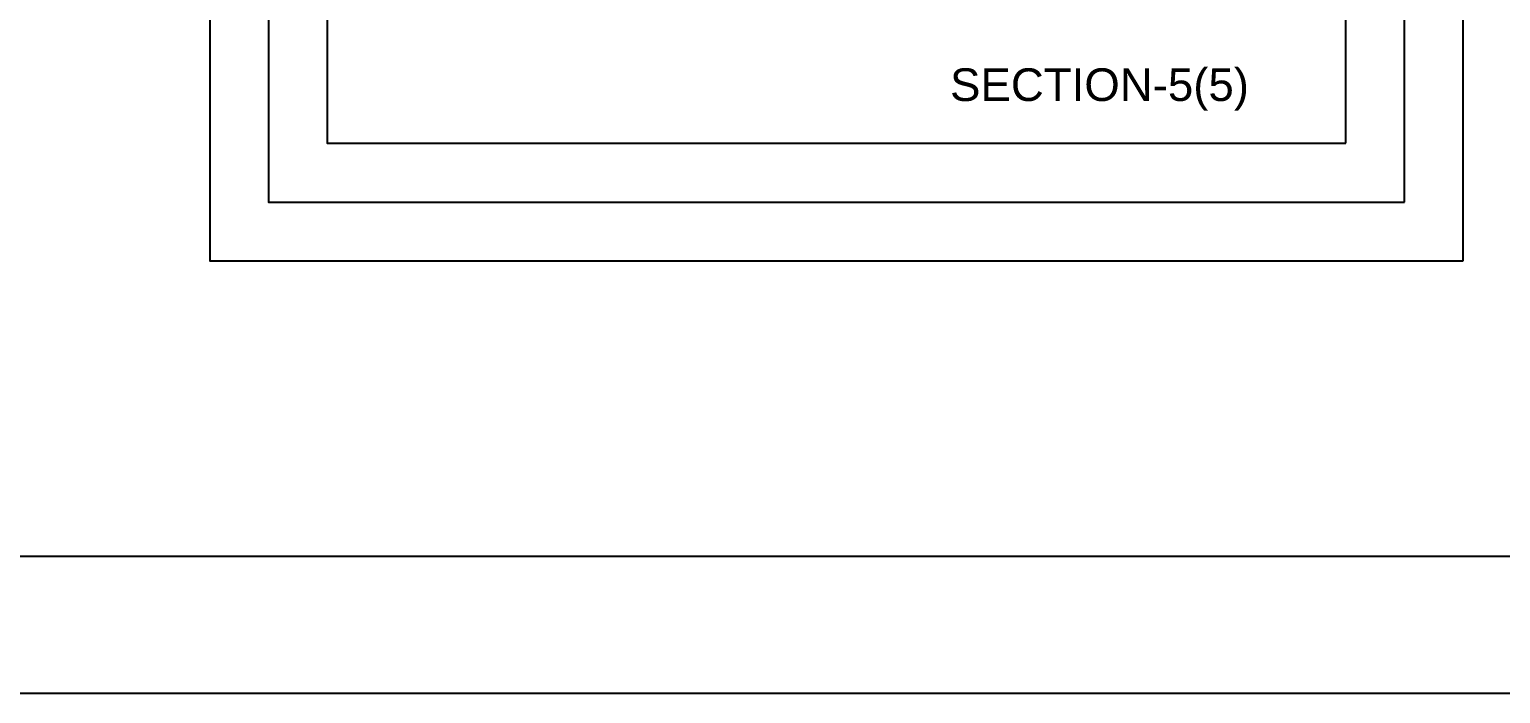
# Model space of a CAD drawing. Header units: millimetres. Extents: x 0 to 672800, y 0 to 118800.
# Drawn here: x 565476 to 610545, y 0 to 20329 of the extents above; entities that cross this region are included whole.
import ezdxf
from ezdxf.enums import TextEntityAlignment as Align

# ---------------------------------------------------------------- set-up
doc = ezdxf.new("R2010")
doc.units = ezdxf.units.MM
doc.header["$LTSCALE"] = 200
doc.layers.get('DEFPOINTS').update_dxf_attribs({"color": 137})
doc.styles.get("Standard").update_dxf_attribs({"font": 'arial.ttf'})

msp = doc.modelspace()

# ---------------------------------------------------------------- linework, layer by layer
at = {"layer": 'DEFPOINTS'}
for points in [[(504600, 118800), (672800, 118800), (672800, 0), (504600, 0)], [(651300, 4200), (513900, 4200), (513900, 114600), (651300, 114600)], [(609401.1, 13243.6), (609401.1, 52643.6), (571001.5, 52643.6), (571001.5, 13243.6)], [(607601.1, 15043.6), (607601.1, 50843.6), (572801.5, 50843.6), (572801.5, 15043.6)], [(605801.1, 16843.6), (605801.1, 49043.6), (574601.5, 49043.6), (574601.5, 16843.6)]]:
    msp.add_lwpolyline(points, close=True, dxfattribs=at)

# ---------------------------------------------------------------- texts
msp.add_text('SECTION-5(5)', height=1000, dxfattribs=at).set_placement((598258.2, 18638.8), align=Align.MIDDLE_CENTER)

doc.saveas('drawing.dxf')
